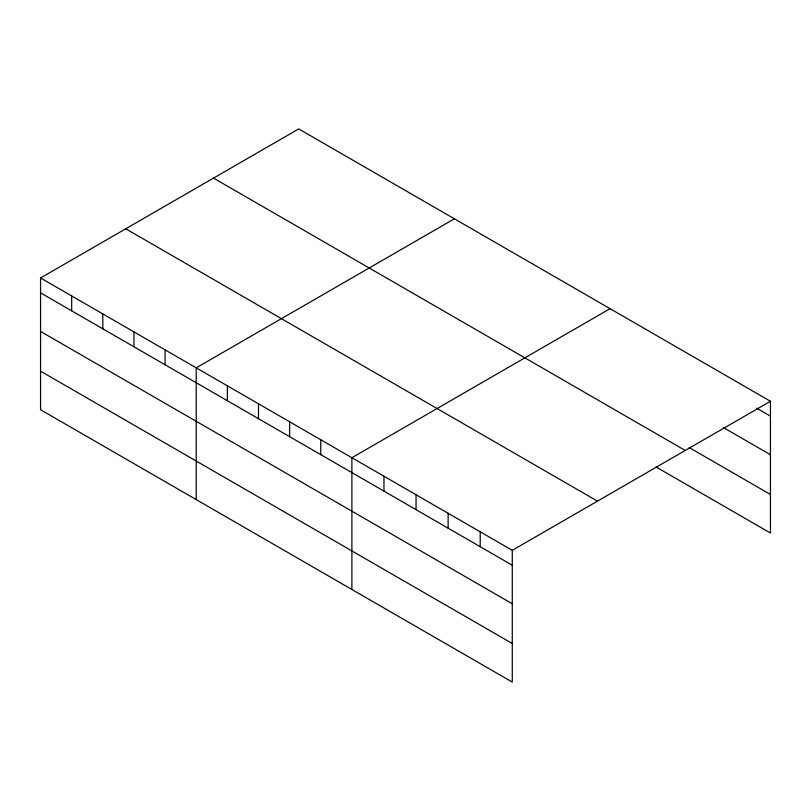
<?xml version="1.0" encoding="UTF-8"?>
<svg xmlns="http://www.w3.org/2000/svg" width="811" height="811" viewBox="0 0 811 811"><rect width="100%" height="100%" fill="white"/><g stroke="black" fill="none" stroke-linecap="round" stroke-linejoin="round"><path stroke-width="1.22" d="M40.55 277.97L512.278 550.324L512.278 682.081L40.55 409.727L40.55 277.97L298.722 128.919L770.45 401.273L770.45 533.03L656.038 466.974M454.393 218.798L196.221 367.849L196.221 499.606M610.065 308.667L351.893 457.718L351.893 589.485M512.278 550.324L770.45 401.273M756.551 408.136L770.45 416.165M723.402 427.569L770.45 454.728M689.188 447.55L770.45 494.467M213.526 178.106L685.254 450.46M125.746 228.783L597.474 501.137M40.55 292.862L512.278 565.216M40.55 331.425L512.278 603.779M40.55 371.164L512.278 643.518M480.203 531.803L480.203 546.695M448.128 513.282L448.128 528.174M416.053 494.761L416.053 509.653M383.968 476.239L383.968 491.131M320.761 439.744L320.761 454.636M289.628 421.771L289.628 436.663M258.486 403.797L258.486 418.689M227.354 385.823L227.354 400.715M165.089 349.865L165.089 364.768M133.957 331.892L133.957 346.784M102.815 313.918L102.815 328.81M71.682 295.944L71.682 310.836"/></g></svg>
